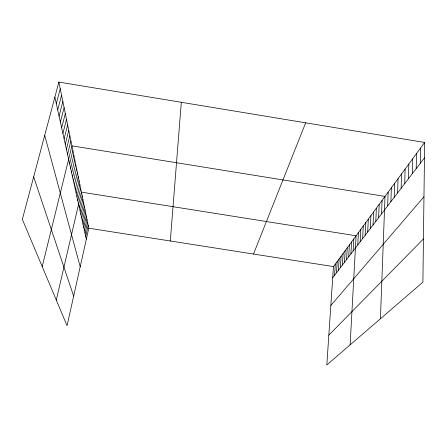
<?xml version="1.0" encoding="UTF-8"?>
<svg xmlns="http://www.w3.org/2000/svg" width="447" height="447" viewBox="0 0 447 447"><rect width="100%" height="100%" fill="white"/><g stroke="black" fill="none" stroke-linecap="round" stroke-linejoin="round"><path stroke-width="0.67" d="M424.65 142.464L422.89 282.186L326.824 364.92L333.468 266.591L424.65 142.464L58.875 82.08L22.35 219.376L67.067 325.679L88.791 228.199L58.875 82.08M420.275 163.3L420.51 148.108M416.218 168.597L416.487 153.578M412.279 173.743L412.581 158.892M408.457 178.739L408.793 164.055M404.742 183.594L405.105 169.067M401.132 188.31L401.523 173.944M397.623 192.897L398.042 178.688M394.209 197.356L394.656 183.298M390.89 201.692L391.354 187.79M387.655 205.916L388.147 192.16M380.425 318.756L385.018 196.417L71.928 145.845L42.208 266.585M381.531 213.923L382.062 200.44M378.626 217.711L379.173 204.368M375.793 221.416L376.363 208.201M373.033 225.025L373.614 211.939M370.334 228.546L370.932 215.588M367.702 231.987L368.311 219.153M365.132 235.345L365.758 222.634M362.623 238.625L363.255 226.037M360.165 241.833L360.813 229.361M350.13 344.849L356.091 235.787L81.404 192.137L56.288 300.054M357.768 244.967L358.427 232.613M353.13 251.024L353.812 238.894M350.889 253.957L351.577 241.939M346.548 259.629L347.252 247.822M348.694 256.824L349.392 244.911M344.447 262.372L345.157 250.672M342.391 265.06L343.112 253.466M338.401 270.273L339.133 258.874M340.374 267.692L341.1 256.198M336.468 272.799L337.206 261.501M334.574 275.274L335.317 264.071M170.307 240.989L181.32 102.296M85.059 233.435L87.573 222.248M85.707 236.351L88.188 225.254M83.729 227.428L86.299 216.046M84.399 230.462L86.941 219.175M82.337 221.159L84.98 209.576M83.041 224.327L85.645 212.845M80.89 214.61L83.595 202.832M81.622 217.918L84.293 206.24M79.376 207.771L82.153 195.78M80.142 211.23L82.885 199.345M77.789 200.619L80.644 188.405M76.968 196.915L79.862 184.594M75.269 189.249L78.247 176.694M76.13 193.126L79.063 180.689M74.386 185.276L77.409 172.603M72.565 177.034L75.672 164.122M73.487 181.203L76.549 168.413M71.615 172.76L74.772 159.724M70.643 168.374L73.85 155.215M69.648 163.881L72.9 150.589M67.547 154.388L70.9 140.827M66.435 149.371L69.849 135.676M65.29 144.219L68.765 130.379M64.117 138.916L67.648 124.936M62.91 133.469L66.502 119.338M61.664 127.853L65.323 113.577M60.384 122.081L64.111 107.643M59.065 116.131L62.859 101.542M57.708 109.996L61.569 95.25M56.311 103.676L60.244 88.769M253.494 254.041L305.67 122.824M332.719 277.699L424.454 157.836M330.841 305.491L423.968 196.741M328.836 335.127L423.438 238.961M88.791 228.199L333.468 266.591M33.665 176.844L73.654 296.132M44.706 135.352L80.203 266.747M54.864 97.155L86.338 239.206"/></g></svg>
